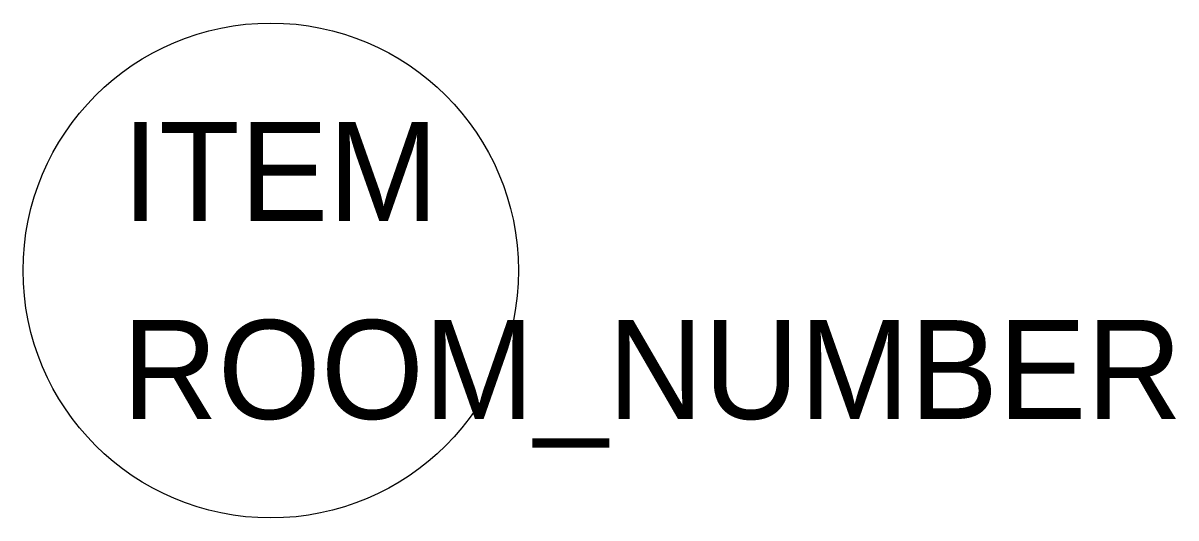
# Model space of a CAD drawing. Extents: x -0.0127 to 0.0464, y -0.0127 to 0.0127.
import ezdxf

# ---------------------------------------------------------------- set-up
doc = ezdxf.new("R2010")
doc.units = 0
doc.header["$LTSCALE"] = 48
doc.layers.get('0').update_dxf_attribs({"linetype": 'CONTINUOUS'})

msp = doc.modelspace()

# ---------------------------------------------------------------- linework, layer by layer
at = {"color": 0, "linetype": 'BYBLOCK'}
msp.add_circle((0, 0), 0.0127, dxfattribs=at)

# ---------------------------------------------------------------- texts
for tag, p, s, flags in [('ITEM', (-0.00762, 0.00254), 'ROUND TABLE', 3), ('ROOM_NUMBER', (-0.00762, -0.00762), '', 1)]:
    msp.add_attdef(tag, p, s, height=0.00508, dxfattribs=dict(at, flags=flags))

doc.saveas('drawing.dxf')
